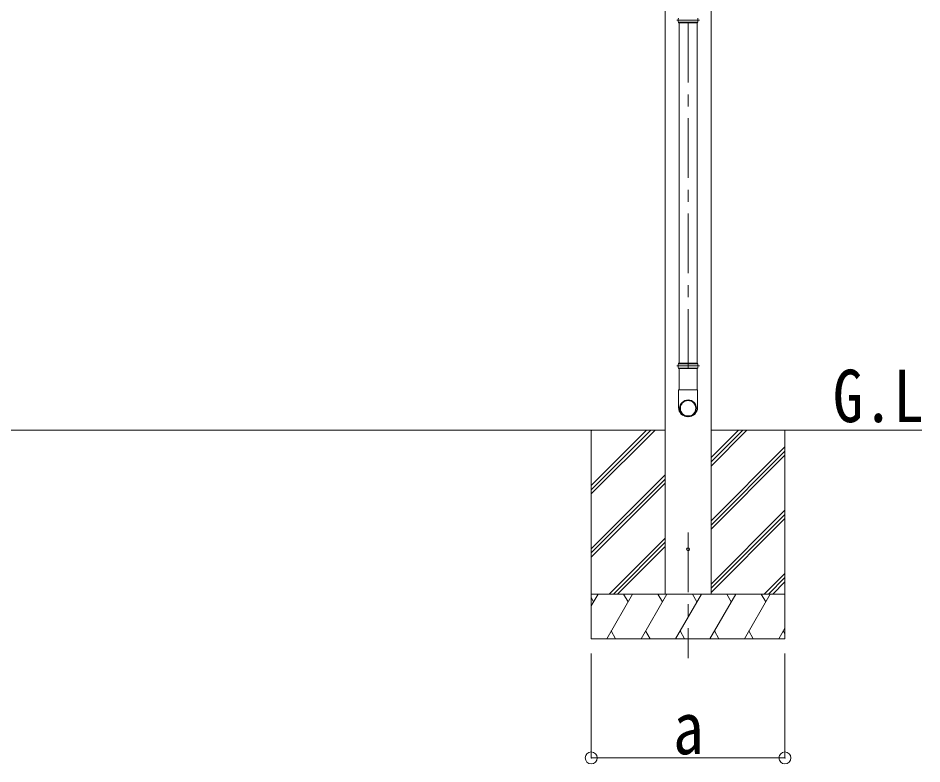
# Model space of a CAD drawing. Units: millimetres at full size, sheet at 1:40; details may follow other scales. Extents: x -11243 to 11243, y -7760 to 7760.
# Drawn here: x -4352 to -1319, y -5093 to -2591 of the extents above; entities that cross this region are included whole.
import ezdxf
from ezdxf.enums import TextEntityAlignment as Align

# ---------------------------------------------------------------- set-up
doc = ezdxf.new("R2010")
doc.units = ezdxf.units.MM
doc.header["$LTSCALE"] = 40
doc.header["$PDMODE"] = 32
doc.header["$PDSIZE"] = 40
doc.linetypes.add('CHAIN1', pattern=[8, 5, -1, 1, -1])
doc.linetypes.add('DASHED1', pattern=[1.8, 1.2, -0.6])
for name, color, linetype, lineweight in [('0-0_0', 7, 'Continuous', 9), ('0-1_本体', 5, 'CHAIN1', 9), ('0-3_ELV2', 4, 'Continuous', 9), ('0-6_OTH_LINE', 6, 'Continuous', 9), ('0-7_SHAPE', 7, 'Continuous', 9), ('0-9_OUTLINE', 7, 'Continuous', 9)]:
    doc.layers.add(name, color=color, linetype=linetype, lineweight=lineweight)
doc.styles.add('ＭＳ ゴシック', font='')
doc.styles.get('ＭＳ ゴシック').set_extended_font_data('MS Gothic')

msp = doc.modelspace()

# ---------------------------------------------------------------- linework, layer by layer
at = {"layer": '0-0_0'}
for p, q in [((-2180.74, -3972.64), (-6991.74, -3972.64)), ((-2428.74, -3972.64), (-2428.74, -4672.64)), ((-2428.74, -4158.61), (-2242.76, -3972.64)), ((-2428.74, -4172.76), (-2228.61, -3972.64)), ((-2428.74, -4186.9), (-2214.47, -3972.64)), ((-2428.74, -3974.77), (-2426.6, -3972.64)), ((-1319.11, -3972.64), (-2026.74, -3972.64)), ((-2026.74, -4093.27), (-1906.1, -3972.64)), ((-2026.74, -4079.12), (-1920.25, -3972.64)), ((-2026.74, -4064.98), (-1934.39, -3972.64)), ((-1778.74, -3972.64), (-1778.74, -4672.64)), ((-2026.74, -4277.11), (-1778.74, -4029.12)), ((-2026.74, -4291.25), (-1778.74, -4043.26)), ((-2026.74, -4305.4), (-1778.74, -4057.4)), ((-2428.74, -4370.75), (-2180.74, -4122.75)), ((-2428.74, -4384.89), (-2180.74, -4136.89)), ((-2428.74, -4399.03), (-2180.74, -4151.03)), ((-2026.74, -4489.24), (-1778.74, -4241.25)), ((-2026.74, -4503.39), (-1778.74, -4255.39)), ((-2026.74, -4517.53), (-1778.74, -4269.53)), ((-2368.49, -4522.64), (-2180.74, -4334.88)), ((-2354.35, -4522.64), (-2180.74, -4349.02)), ((-2340.21, -4522.64), (-2180.74, -4363.16)), ((-1847.99, -4522.64), (-1778.74, -4453.38)), ((-1833.85, -4522.64), (-1778.74, -4467.52)), ((-1819.71, -4522.64), (-1778.74, -4481.66)), ((-1778.74, -4522.64), (-2428.74, -4522.64)), ((-2428.74, -4562.73), (-2405.59, -4522.64)), ((-2420.59, -4548.62), (-2428.74, -4534.5)), ((-2376.72, -4672.64), (-2290.12, -4522.64)), ((-2305.12, -4548.62), (-2320.12, -4522.64)), ((-2261.25, -4672.64), (-2174.65, -4522.64)), ((-2189.65, -4548.62), (-2204.65, -4522.64)), ((-2145.78, -4672.64), (-2059.18, -4522.64)), ((-2074.18, -4548.62), (-2089.18, -4522.63)), ((-2030.31, -4672.64), (-1943.71, -4522.64)), ((-1958.71, -4548.62), (-1973.71, -4522.64)), ((-1914.84, -4672.64), (-1828.24, -4522.64)), ((-1858.24, -4522.64), (-1843.24, -4548.62)), ((-1799.37, -4672.64), (-1778.74, -4636.9)), ((-2361.72, -4646.66), (-2346.72, -4672.64)), ((-2246.25, -4646.65), (-2231.25, -4672.64)), ((-2130.78, -4646.66), (-2115.78, -4672.64)), ((-2015.31, -4646.66), (-2000.31, -4672.64)), ((-1899.84, -4646.66), (-1884.84, -4672.64)), ((-1784.37, -4646.66), (-1778.74, -4656.41)), ((-2428.74, -4672.64), (-1778.74, -4672.64))]:
    msp.add_line(p, q, dxfattribs=at)
at = {"layer": '0-0_0', "linetype": 'DASHED1'}
msp.add_line((-2026.74, -4522.64), (-2180.74, -4522.64), dxfattribs=at)
at = {"layer": '0-1_本体'}
for p, q in [((-2103.74, -1326.73), (-2103.74, -3771.35)), ((-2103.74, -4316.69), (-2103.74, -4737.77))]:
    msp.add_line(p, q, dxfattribs=at)
at = {"layer": '0-3_ELV2'}
for p, q in [((-2180.74, -1104.73), (-2180.74, -4522.64)), ((-2026.74, -1092.14), (-2026.74, -4522.64))]:
    msp.add_line(p, q, dxfattribs=at)
msp.add_circle((-2103.74, -4372.64), 5, dxfattribs=at)
at = {"layer": '0-6_OTH_LINE'}
for p, q in [((-2428.74, -5072.62), (-2428.74, -4722.64)), ((-1778.74, -5072.62), (-1778.74, -4722.64)), ((-2428.74, -5072.62), (-1778.74, -5072.62))]:
    msp.add_line(p, q, dxfattribs=at)
for p in [(-2428.74, -5072.62), (-1778.74, -5072.62)]:
    msp.add_point(p, dxfattribs=at)
at = {"layer": '0-9_OUTLINE'}
for p, q in [((-2141.74, -2597.65), (-2065.74, -2597.65)), ((-2136.34, -2604.65), (-2071.13, -2604.65)), ((-2135.74, -2604.65), (-2135.74, -2606.65)), ((-2135.74, -2606.65), (-2071.74, -2606.65)), ((-2133.74, -2606.65), (-2133.74, -3748.62)), ((-2073.74, -2606.65), (-2073.74, -3748.62)), ((-2071.74, -2604.65), (-2071.74, -2606.65)), ((-2141.74, -3757.62), (-2065.74, -3757.62)), ((-2136.34, -3750.62), (-2071.13, -3750.62)), ((-2135.74, -3748.62), (-2071.74, -3748.62)), ((-2135.74, -3748.62), (-2135.74, -3750.62)), ((-2071.74, -3748.62), (-2071.74, -3750.62)), ((-2136.34, -3764.62), (-2071.13, -3764.62)), ((-2135.74, -3764.62), (-2135.74, -3766.62)), ((-2135.74, -3766.62), (-2071.74, -3766.62)), ((-2133.74, -3766.62), (-2133.74, -3837.62)), ((-2073.74, -3766.62), (-2073.74, -3837.62)), ((-2071.74, -3764.62), (-2071.74, -3766.62)), ((-2071.89, -3837.62), (-2135.59, -3837.62)), ((-2135.59, -3837.62), (-2135.59, -3896.9)), ((-2071.89, -3837.62), (-2071.89, -3896.9))]:
    msp.add_line(p, q, dxfattribs=at)
for centre, radius, start, end in [((-2109.49, -2597.65), 27.75, 165.38919, 194.61079), ((-2097.99, -2597.65), 27.75, 0, 14.61083), ((-2097.99, -2597.65), 27.75, 345.38917, 0), ((-2109.49, -3757.62), 27.75, 165.38919, 194.61079), ((-2097.99, -3757.62), 27.75, 0, 14.61083), ((-2097.99, -3757.62), 27.75, 345.38917, 0), ((-2104.59, -3896.9), 31, 180, 270), ((-2102.89, -3896.9), 31, 270, 0)]:
    msp.add_arc(centre, radius, start, end, dxfattribs=at)
for major_axis in [(-28.29, 0), (-25.83, 0)]:
    msp.add_ellipse((-2103.74, -3899.71), major_axis=major_axis, ratio=0.996195, dxfattribs=at)

# ---------------------------------------------------------------- texts
at = {"layer": '0-6_OTH_LINE', "color": 7, "style": 'ＭＳ ゴシック', "width": 0.85}
msp.add_text('a', height=176, dxfattribs=at).set_placement((-2153.74, -5112.62), align=Align.BOTTOM_LEFT)
at = {"layer": '0-7_SHAPE', "style": 'ＭＳ ゴシック', "width": 0.85}
msp.add_text('G.L', height=176, dxfattribs=at).set_placement((-1618.13, -3998.92), align=Align.BOTTOM_LEFT)

doc.saveas('drawing.dxf')
